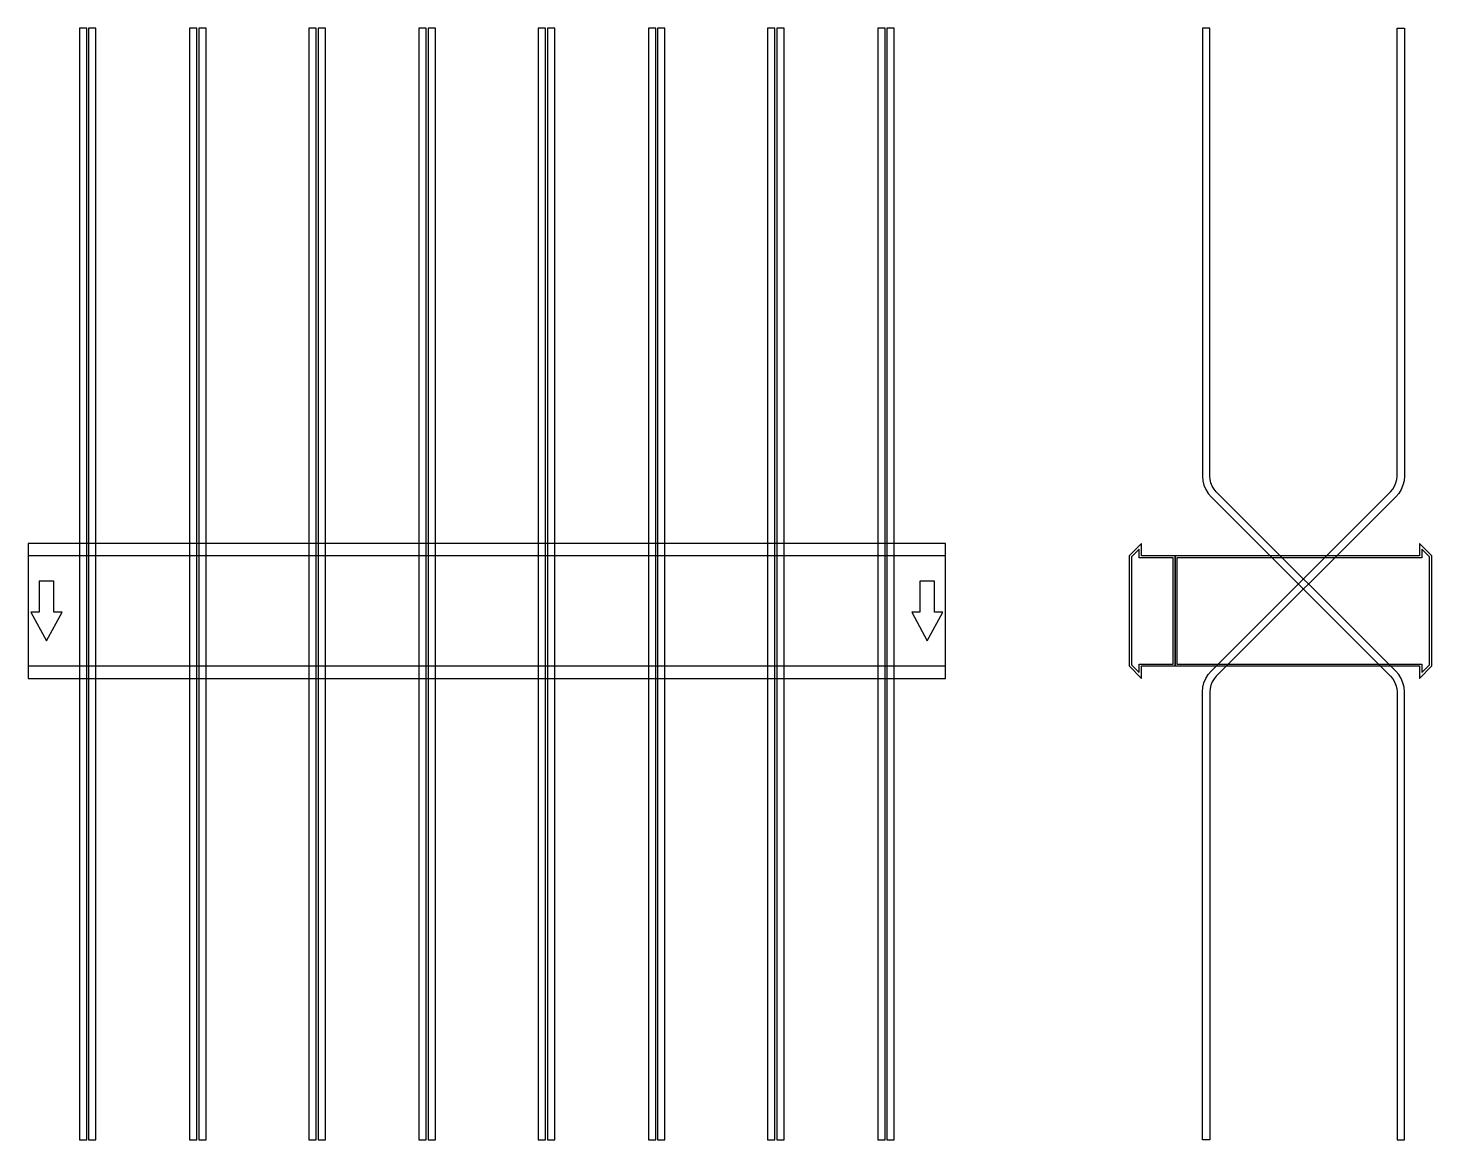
# Model space of a CAD drawing. Extents: x 0 to 1530, y -577 to 635.
import ezdxf

# ---------------------------------------------------------------- set-up
doc = ezdxf.new("R2010")
doc.units = 0
doc.layers.add('Halfen', color=7, linetype='CONTINUOUS')

msp = doc.modelspace()

# ---------------------------------------------------------------- linework, layer by layer
at = {"layer": 'Halfen', "color": 7}
for points in [[(64, -576.569), (64, 635.197), (56, 635.197), (56, -576.569)], [(74, -576.569), (74, 635.197), (66, 635.197), (66, -576.569)], [(184, -576.569), (184, 635.197), (176, 635.197), (176, -576.569)], [(194, -576.569), (194, 635.197), (186, 635.197), (186, -576.569)], [(314, -576.569), (314, 635.197), (306, 635.197), (306, -576.569)], [(324, -576.569), (324, 635.197), (316, 635.197), (316, -576.569)], [(434, -576.569), (434, 635.197), (426, 635.197), (426, -576.569)], [(444, -576.569), (444, 635.197), (436, 635.197), (436, -576.569)], [(564, -576.569), (564, 635.197), (556, 635.197), (556, -576.569)], [(574, -576.569), (574, 635.197), (566, 635.197), (566, -576.569)], [(684, -576.569), (684, 635.197), (676, 635.197), (676, -576.569)], [(694, -576.569), (694, 635.197), (686, 635.197), (686, -576.569)], [(814, -576.569), (814, 635.197), (806, 635.197), (806, -576.569)], [(824, -576.569), (824, 635.197), (816, 635.197), (816, -576.569)], [(934, -576.569), (934, 635.197), (926, 635.197), (926, -576.569)], [(944, -576.569), (944, 635.197), (936, 635.197), (936, -576.569)], [(1500, -576.569), (1500, -88.284), (1499.606, -83.278), (1498.434, -78.396), (1496.512, -73.757), (1493.889, -69.475), (1490.627, -65.657), (1295.029, 129.941), (1292.584, 132.805), (1290.616, 136.016), (1289.175, 139.495), (1288.295, 143.157), (1288, 146.912), (1288, 635.197), (1280, 635.197), (1280, 146.912), (1280.394, 141.906), (1281.566, 137.023), (1283.488, 132.384), (1286.111, 128.103), (1289.373, 124.284), (1484.971, -71.314), (1487.416, -74.177), (1489.384, -77.388), (1490.825, -80.868), (1491.705, -84.53), (1492, -88.284), (1492, -576.569)], [(1280, -576.569), (1280, -88.284), (1280.394, -83.278), (1281.566, -78.396), (1283.488, -73.757), (1286.111, -69.475), (1289.373, -65.657), (1484.971, 129.941), (1487.416, 132.805), (1489.384, 136.016), (1490.825, 139.495), (1491.705, 143.157), (1492, 146.912), (1492, 635.197), (1500, 635.197), (1500, 146.912), (1499.606, 141.906), (1498.434, 137.023), (1496.512, 132.384), (1493.889, 128.103), (1490.627, 124.284), (1295.029, -71.314), (1292.584, -74.177), (1290.616, -77.388), (1289.175, -80.868), (1288.295, -84.53), (1288, -88.284), (1288, -576.569)], [(0, -73.5), (1000, -73.5), (1000, 73.5), (0, 73.5)], [(1250, -60), (1250, 60), (1213.5, 60), (1213.5, 73.5), (1200, 60), (1200, -60), (1213.5, -73.5), (1213.5, -60)], [(1248, -58), (1248, 58), (1211, 58), (1211, 67.25), (1202.5, 58.75), (1202.5, -58.75), (1211, -67.25), (1211, -58)], [(1530, -60), (1530, 60), (1516.5, 73.5), (1516.5, 60), (1250, 60), (1250, -60), (1516.5, -60), (1516.5, -73.5)], [(1527.5, -58.75), (1527.5, 58.75), (1519, 67.25), (1519, 58), (1252, 58), (1252, -58), (1519, -58), (1519, -67.25)], [(0, -60), (1000, -60), (1000, 60), (0, 60)], [(20, -32.5), (37, -1.5), (28, -1.5), (28, 32.5), (12, 32.5), (12, -1.5), (3, -1.5)], [(980, -32.5), (997, -1.5), (988, -1.5), (988, 32.5), (972, 32.5), (972, -1.5), (963, -1.5)]]:
    msp.add_lwpolyline(points, close=True, dxfattribs=at)

doc.saveas('drawing.dxf')
